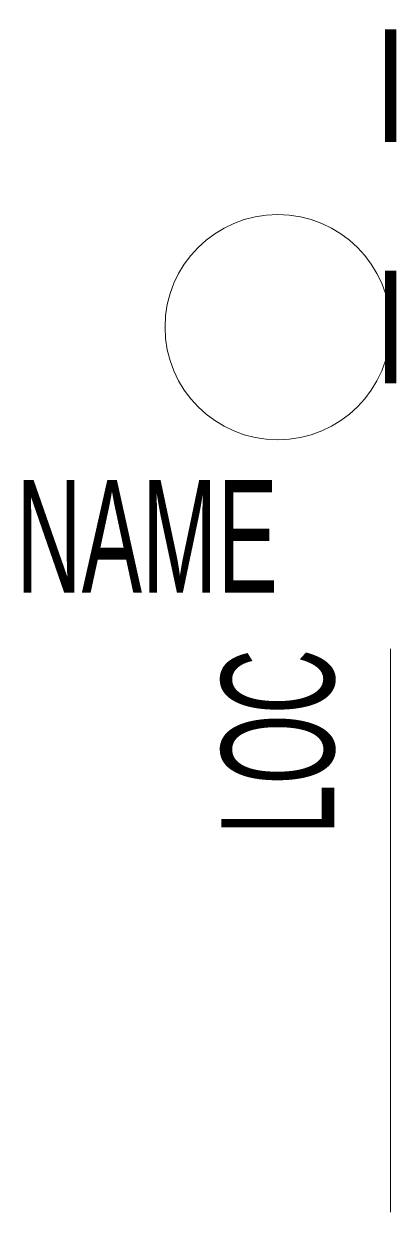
# Model space of a CAD drawing. Extents: x -3.3 to 0.1, y -10 to 0.6.
import ezdxf
from ezdxf.enums import TextEntityAlignment as Align

# ---------------------------------------------------------------- set-up
doc = ezdxf.new("R2010")
doc.units = 0
doc.layers.get('0').update_dxf_attribs({"linetype": 'CONTINUOUS'})

msp = doc.modelspace()

# ---------------------------------------------------------------- linework, layer by layer
at = {"color": 7, "lineweight": 0}
msp.add_line((0, -5), (0, -10), dxfattribs=at)
at = {"color": 4, "const_width": 0.1}
for points in [[(0, 0.5), (0, -0.5)], [(0, -1.643), (0, -2.643)]]:
    msp.add_lwpolyline(points, dxfattribs=at)
at = {"color": 4, "lineweight": 0}
msp.add_circle((-1, -2.143), 1, dxfattribs=at)

# ---------------------------------------------------------------- texts
at = {"color": 7, "lineweight": 0, "width": 0.6}
msp.add_attdef('NAME', text='NAME', height=1, dxfattribs=at).set_placement((-1, -4.5), align=Align.RIGHT)
msp.add_attdef('LOC', text='LOC', height=1, rotation=90, dxfattribs=at).set_placement((-0.5, -5), align=Align.RIGHT)

doc.saveas('drawing.dxf')
